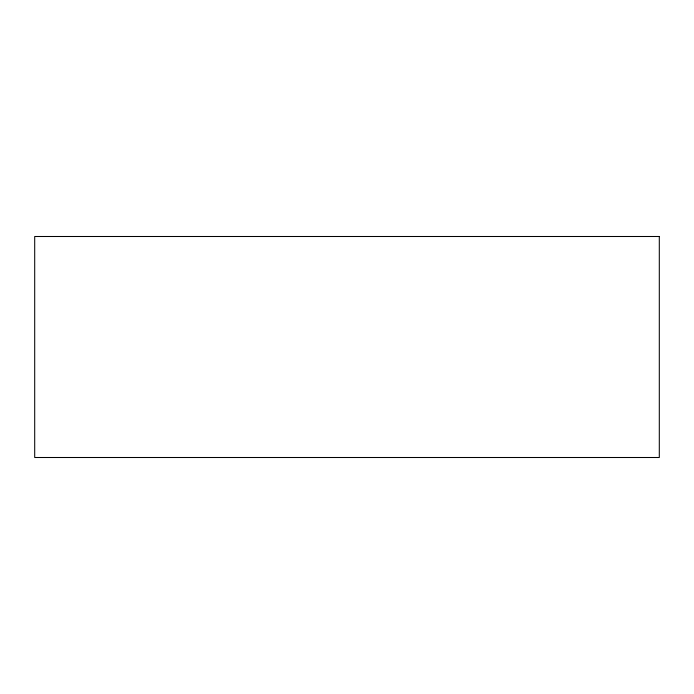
<?xml version="1.0" encoding="UTF-8"?>
<svg xmlns="http://www.w3.org/2000/svg" width="694" height="694" viewBox="0 0 694 694"><rect width="100%" height="100%" fill="white"/><g stroke="black" fill="none" stroke-linecap="round" stroke-linejoin="round"><path stroke-width="1.04" d="M659.3 236.498L34.7 236.498L34.7 457.502L659.3 457.502L659.3 236.498"/></g></svg>
